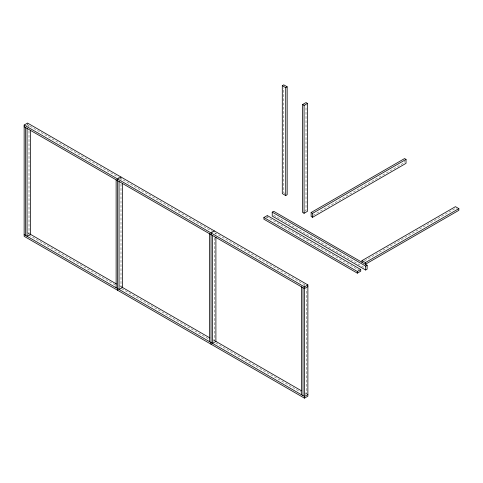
<?xml version="1.0" encoding="UTF-8"?>
<svg xmlns="http://www.w3.org/2000/svg" width="483" height="483" viewBox="0 0 483 483"><rect width="100%" height="100%" fill="white"/><g stroke="black" fill="none" stroke-linecap="round" stroke-linejoin="round"><path stroke-width="0.36" stroke-dasharray="2.42 1.81" d="M26.42 125.417L27.555 124.765L119.035 177.575M27.881 126.262L29.016 125.604L29.016 127.114M27.881 234.158L29.016 233.5L29.016 130.887M214.76 234.152L215.895 233.5M266.163 217.893L267.298 217.241L358.778 270.057M304.882 211.125L306.017 210.467L306.017 105.59M313.093 215.315L404.573 162.505L404.573 161.189M303.819 285.574L304.954 284.916M213.299 341.209L214.434 340.551L214.434 237.938M364.617 260.79L455.445 208.354L456.58 209.006M305.28 394.309L306.415 393.657L306.415 288.78M284.892 193.399L283.756 192.747L283.756 87.87M273.686 215.231L364.514 267.667M119.536 177.865L305.262 285.097M27.555 232.655L29.517 233.79M119.536 285.761L122.459 287.445M212.973 339.706L215.895 341.396M304.954 392.812L306.566 393.742M28.865 235.1L115.117 284.898M121.65 288.665L209.205 339.217M215.744 342.99L300.686 392.033M267.298 215.551L267.298 217.241M120.998 178.71L120.998 180.219M120.998 183.993L120.998 286.606M27.555 123.074L27.555 124.765"/><path stroke-width="0.72" d="M24.15 125.043L27.555 123.074L307.876 284.916L307.876 396.187L304.471 398.149L24.15 236.308L24.15 125.043L304.471 286.884L307.876 284.916M120.998 177.026L117.592 178.988L117.592 290.259M282.295 85.69L283.756 84.851L287.162 86.813L287.162 194.709L285.707 195.555L282.295 193.586L282.295 85.69L285.707 87.658L287.162 86.813M302.612 104.539L306.017 102.571L307.478 103.416L307.478 211.312L304.073 213.275L302.612 212.435L302.612 104.539L304.073 105.385L307.478 103.416M214.434 230.971L211.029 232.939L211.029 344.204M272.231 212.14L273.686 211.294L367.128 265.245L367.128 269.176L365.667 270.021L272.231 216.076L272.231 212.14L365.667 266.085L367.128 265.245M263.893 217.519L267.298 215.551L360.741 269.502L360.741 271.186L357.329 273.155L263.893 219.204L263.893 217.519L357.329 271.47L360.741 269.502M311.13 212.514L404.573 158.569L406.028 159.414L406.028 163.345L312.592 217.29L311.13 216.45L311.13 212.514L312.592 213.359L406.028 159.414M307.876 286.6L304.471 288.568L24.15 126.727M362.002 262.299L362.002 260.615L455.445 206.664L458.85 208.632L458.85 210.316L365.408 264.267L365.408 262.577L458.85 208.632M307.876 394.496L304.471 396.465L24.15 234.623M362.002 260.615L365.408 262.577M30.169 234.164L116.421 283.962M121.65 286.98L209.864 337.913M215.744 341.306L301.344 390.723M365.667 266.085L365.667 270.021M357.329 271.47L357.329 273.155M312.592 213.359L312.592 217.29M304.471 286.884L304.471 398.149M304.073 105.385L304.073 213.275M303.01 287.729L303.01 395.619M301.549 286.884L301.549 394.78M285.707 87.658L285.707 195.555M215.895 237.274L215.895 341.396L212.49 343.359L212.49 235.469M209.568 233.778L209.568 341.674M122.459 183.323L122.459 287.445L119.047 289.414L119.047 181.517M116.131 179.833L116.131 287.729M30.477 130.223L30.477 234.346L27.072 236.308L27.072 128.418M25.611 127.572L25.611 235.469"/></g></svg>
